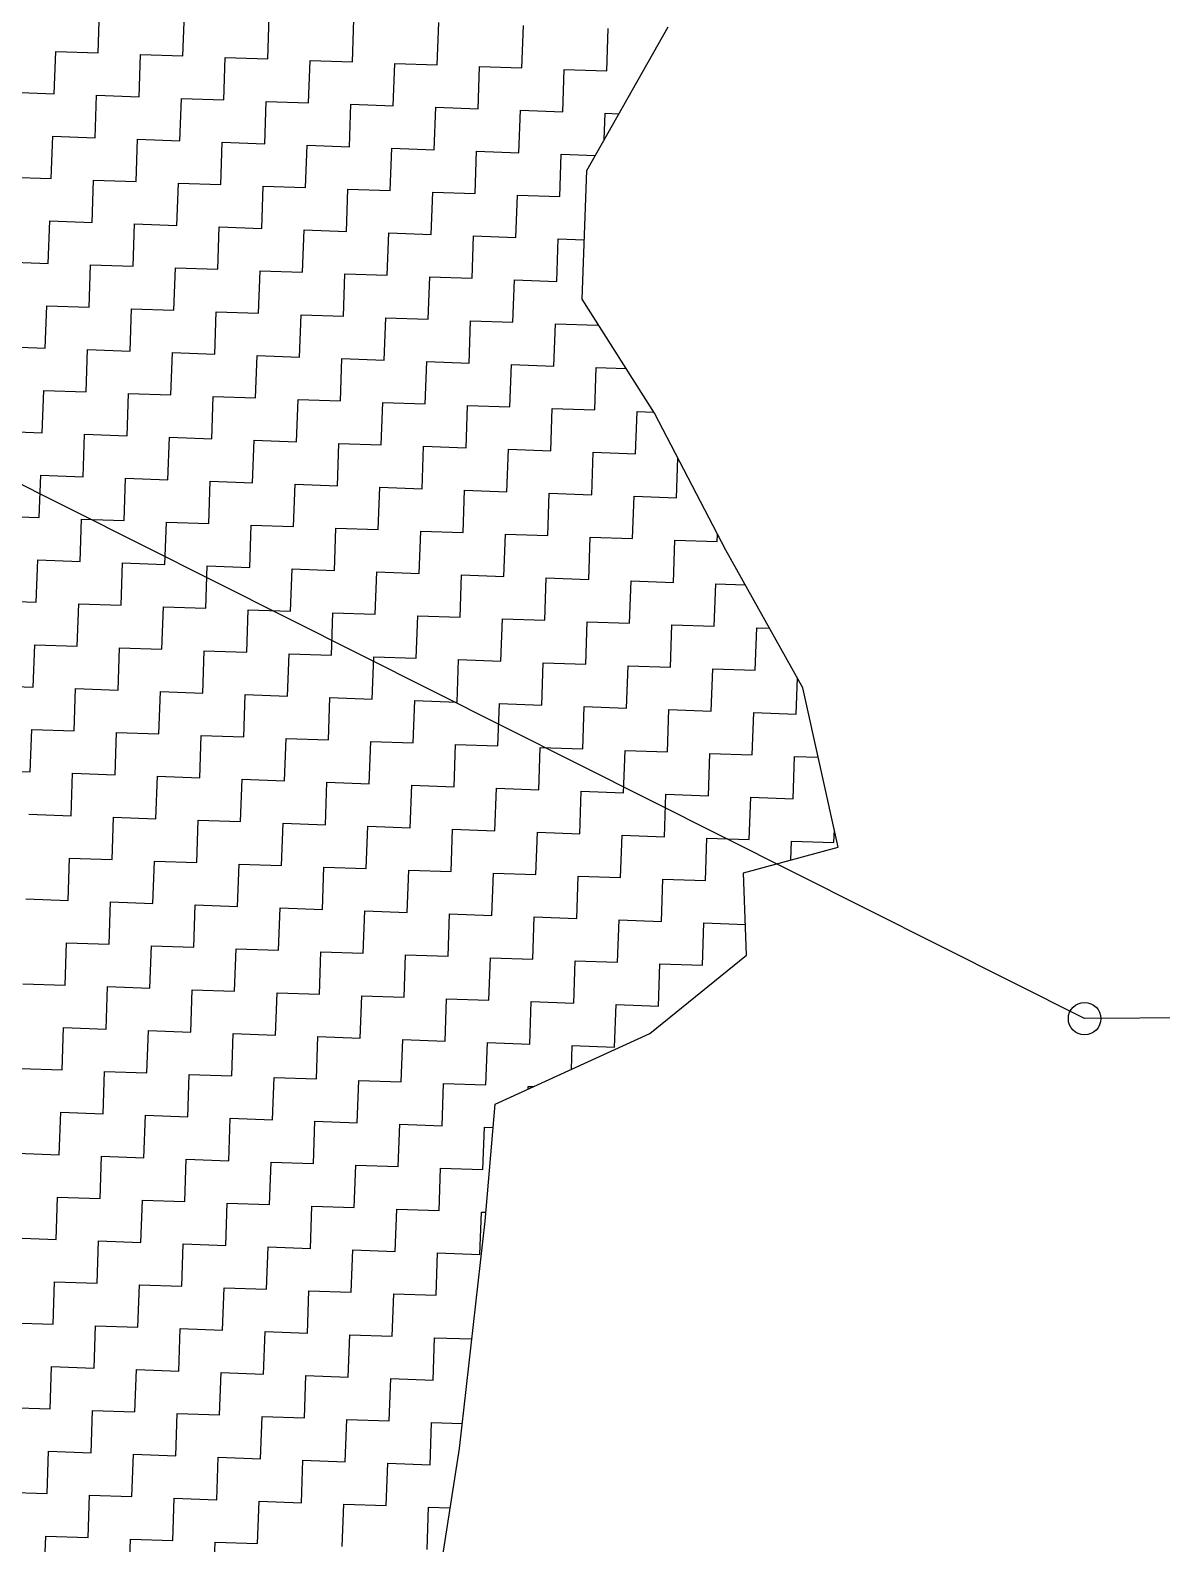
# Model space of a CAD drawing. Header units: metres. Extents: x 287345 to 291891, y 1993918 to 1999987.
# Drawn here: x 287614.4 to 287882.8, y 1997627.4 to 1997986.5 of the extents above; entities that cross this region are included whole.
import ezdxf

# ---------------------------------------------------------------- set-up
doc = ezdxf.new("R2010")
doc.units = ezdxf.units.M
doc.header["$MEASUREMENT"] = 0
doc.layers.add('POLY_HATCH', color=12, linetype='Continuous')
doc.layers.add('POLY_PARCEL', color=6, linetype='Continuous')

msp = doc.modelspace()

# ---------------------------------------------------------------- linework, layer by layer
msp.add_circle((287864.53, 1997752), 3.85)
at = {"layer": 'POLY_HATCH', "linetype": 'Continuous'}
for p, q in [((287630.5, 1997981.14), (287630.86, 1997991.19)), ((287650.61, 1997980.43), (287650.97, 1997990.48)), ((287670.72, 1997979.72), (287671.07, 1997989.77)), ((287690.83, 1997979.01), (287691.18, 1997989.06)), ((287710.94, 1997978.29), (287711.29, 1997988.35)), ((287731.05, 1997977.58), (287731.4, 1997987.64)), ((287751.15, 1997976.87), (287751.51, 1997986.93)), ((287620.09, 1997971.44), (287620.45, 1997981.5)), ((287620.45, 1997981.5), (287630.5, 1997981.14)), ((287640.2, 1997970.73), (287640.55, 1997980.78)), ((287640.55, 1997980.78), (287650.61, 1997980.43)), ((287660.31, 1997970.02), (287660.66, 1997980.07)), ((287660.66, 1997980.07), (287670.72, 1997979.72)), ((287680.42, 1997969.31), (287680.77, 1997979.36)), ((287680.77, 1997979.36), (287690.83, 1997979.01)), ((287700.53, 1997968.6), (287700.88, 1997978.65)), ((287700.88, 1997978.65), (287710.94, 1997978.29)), ((287720.64, 1997967.88), (287720.99, 1997977.94)), ((287720.99, 1997977.94), (287731.05, 1997977.58)), ((287740.74, 1997967.17), (287741.1, 1997977.23)), ((287741.1, 1997977.23), (287751.15, 1997976.87)), ((287610.04, 1997971.8), (287620.09, 1997971.44)), ((287629.79, 1997961.03), (287630.14, 1997971.09)), ((287630.14, 1997971.09), (287640.2, 1997970.73)), ((287649.9, 1997960.32), (287650.25, 1997970.37)), ((287650.25, 1997970.37), (287660.31, 1997970.02)), ((287670.01, 1997959.61), (287670.36, 1997969.66)), ((287670.36, 1997969.66), (287680.42, 1997969.31)), ((287690.12, 1997958.9), (287690.47, 1997968.95)), ((287690.47, 1997968.95), (287700.53, 1997968.6)), ((287710.22, 1997958.18), (287710.58, 1997968.24)), ((287710.58, 1997968.24), (287720.64, 1997967.88)), ((287730.33, 1997957.47), (287730.69, 1997967.53)), ((287730.69, 1997967.53), (287740.74, 1997967.17)), ((287750.58, 1997960.58), (287750.8, 1997966.82)), ((287750.8, 1997966.82), (287754.04, 1997966.7)), ((287619.38, 1997951.33), (287619.73, 1997961.39)), ((287619.73, 1997961.39), (287629.79, 1997961.03)), ((287639.49, 1997950.62), (287639.84, 1997960.68)), ((287639.84, 1997960.68), (287649.9, 1997960.32)), ((287659.6, 1997949.91), (287659.95, 1997959.96)), ((287659.95, 1997959.96), (287670.01, 1997959.61)), ((287679.71, 1997949.2), (287680.06, 1997959.25)), ((287680.06, 1997959.25), (287690.12, 1997958.9)), ((287699.81, 1997948.49), (287700.17, 1997958.54)), ((287700.17, 1997958.54), (287710.22, 1997958.18)), ((287719.92, 1997947.77), (287720.28, 1997957.83)), ((287720.28, 1997957.83), (287730.33, 1997957.47)), ((287740.03, 1997947.06), (287740.39, 1997957.12)), ((287740.39, 1997957.12), (287748.46, 1997956.83)), ((287609.32, 1997951.69), (287619.38, 1997951.33)), ((287629.08, 1997940.92), (287629.43, 1997950.98)), ((287629.43, 1997950.98), (287639.49, 1997950.62)), ((287649.19, 1997940.21), (287649.54, 1997950.27)), ((287649.54, 1997950.27), (287659.6, 1997949.91)), ((287669.3, 1997939.5), (287669.65, 1997949.55)), ((287669.65, 1997949.55), (287679.71, 1997949.2)), ((287689.4, 1997938.79), (287689.76, 1997948.84)), ((287689.76, 1997948.84), (287699.81, 1997948.49)), ((287709.51, 1997938.08), (287709.87, 1997948.13)), ((287709.87, 1997948.13), (287719.92, 1997947.77)), ((287729.62, 1997937.36), (287729.98, 1997947.42)), ((287729.98, 1997947.42), (287740.03, 1997947.06)), ((287618.67, 1997931.22), (287619.02, 1997941.28)), ((287619.02, 1997941.28), (287629.08, 1997940.92)), ((287638.78, 1997930.51), (287639.13, 1997940.57)), ((287639.13, 1997940.57), (287649.19, 1997940.21)), ((287658.89, 1997929.8), (287659.24, 1997939.85)), ((287659.24, 1997939.85), (287669.3, 1997939.5)), ((287678.99, 1997929.09), (287679.35, 1997939.14)), ((287679.35, 1997939.14), (287689.4, 1997938.79)), ((287699.1, 1997928.38), (287699.46, 1997938.43)), ((287699.46, 1997938.43), (287709.51, 1997938.08)), ((287719.21, 1997927.67), (287719.57, 1997937.72)), ((287719.57, 1997937.72), (287729.62, 1997937.36)), ((287739.32, 1997926.95), (287739.68, 1997937.01)), ((287739.68, 1997937.01), (287745.84, 1997936.79)), ((287608.61, 1997931.58), (287618.67, 1997931.22)), ((287628.37, 1997920.81), (287628.72, 1997930.87)), ((287628.72, 1997930.87), (287638.78, 1997930.51)), ((287648.47, 1997920.1), (287648.83, 1997930.16)), ((287648.83, 1997930.16), (287658.89, 1997929.8)), ((287668.58, 1997919.39), (287668.94, 1997929.44)), ((287668.94, 1997929.44), (287678.99, 1997929.09)), ((287688.69, 1997918.68), (287689.05, 1997928.73)), ((287689.05, 1997928.73), (287699.1, 1997928.38)), ((287708.8, 1997917.97), (287709.16, 1997928.02)), ((287709.16, 1997928.02), (287719.21, 1997927.67)), ((287728.91, 1997917.26), (287729.27, 1997927.31)), ((287729.27, 1997927.31), (287739.32, 1997926.95)), ((287617.96, 1997911.11), (287618.31, 1997921.17)), ((287618.31, 1997921.17), (287628.37, 1997920.81)), ((287638.06, 1997910.4), (287638.42, 1997920.46)), ((287638.42, 1997920.46), (287648.47, 1997920.1)), ((287658.17, 1997909.69), (287658.53, 1997919.75)), ((287658.53, 1997919.75), (287668.58, 1997919.39)), ((287678.28, 1997908.98), (287678.64, 1997919.03)), ((287678.64, 1997919.03), (287688.69, 1997918.68)), ((287698.39, 1997908.27), (287698.75, 1997918.32)), ((287698.75, 1997918.32), (287708.8, 1997917.97)), ((287718.5, 1997907.56), (287718.86, 1997917.61)), ((287718.86, 1997917.61), (287728.91, 1997917.26)), ((287738.61, 1997906.85), (287738.97, 1997916.9)), ((287738.97, 1997916.9), (287749.02, 1997916.54)), ((287749.02, 1997916.54), (287749.03, 1997916.89)), ((287607.9, 1997911.47), (287617.96, 1997911.11)), ((287627.65, 1997900.7), (287628.01, 1997910.76)), ((287628.01, 1997910.76), (287638.06, 1997910.4)), ((287647.76, 1997899.99), (287648.12, 1997910.05)), ((287648.12, 1997910.05), (287658.17, 1997909.69)), ((287667.87, 1997899.28), (287668.23, 1997909.34)), ((287668.23, 1997909.34), (287678.28, 1997908.98)), ((287687.98, 1997898.57), (287688.34, 1997908.62)), ((287688.34, 1997908.62), (287698.39, 1997908.27)), ((287708.09, 1997897.86), (287708.45, 1997907.91)), ((287708.45, 1997907.91), (287718.5, 1997907.56)), ((287728.2, 1997897.15), (287728.55, 1997907.2)), ((287728.55, 1997907.2), (287738.61, 1997906.85)), ((287748.31, 1997896.43), (287748.66, 1997906.49)), ((287748.66, 1997906.49), (287755.78, 1997906.24)), ((287617.24, 1997891.01), (287617.6, 1997901.06)), ((287617.6, 1997901.06), (287627.65, 1997900.7)), ((287637.35, 1997890.29), (287637.71, 1997900.35)), ((287637.71, 1997900.35), (287647.76, 1997899.99)), ((287657.46, 1997889.58), (287657.82, 1997899.64)), ((287657.82, 1997899.64), (287667.87, 1997899.28)), ((287677.57, 1997888.87), (287677.93, 1997898.93)), ((287677.93, 1997898.93), (287687.98, 1997898.57)), ((287697.68, 1997888.16), (287698.04, 1997898.21)), ((287698.04, 1997898.21), (287708.09, 1997897.86)), ((287717.79, 1997887.45), (287718.14, 1997897.5)), ((287718.14, 1997897.5), (287728.2, 1997897.15)), ((287737.9, 1997886.74), (287738.25, 1997896.79)), ((287738.25, 1997896.79), (287748.31, 1997896.43)), ((287758.01, 1997886.02), (287758.36, 1997896.08)), ((287758.36, 1997896.08), (287762.31, 1997895.94)), ((287607.19, 1997891.36), (287617.24, 1997891.01)), ((287626.94, 1997880.6), (287627.3, 1997890.65)), ((287627.3, 1997890.65), (287637.35, 1997890.29)), ((287647.05, 1997879.88), (287647.41, 1997889.94)), ((287647.41, 1997889.94), (287657.46, 1997889.58)), ((287667.16, 1997879.17), (287667.52, 1997889.23)), ((287667.52, 1997889.23), (287677.57, 1997888.87)), ((287687.27, 1997878.46), (287687.63, 1997888.51)), ((287687.63, 1997888.51), (287697.68, 1997888.16)), ((287707.38, 1997877.75), (287707.73, 1997887.8)), ((287707.73, 1997887.8), (287717.79, 1997887.45)), ((287727.49, 1997877.04), (287727.84, 1997887.09)), ((287727.84, 1997887.09), (287737.9, 1997886.74)), ((287747.6, 1997876.33), (287747.95, 1997886.38)), ((287747.95, 1997886.38), (287758.01, 1997886.02)), ((287767.71, 1997875.61), (287768.04, 1997884.98)), ((287616.53, 1997870.9), (287616.89, 1997880.95)), ((287616.89, 1997880.95), (287626.94, 1997880.6)), ((287636.64, 1997870.18), (287637, 1997880.24)), ((287637, 1997880.24), (287647.05, 1997879.88)), ((287656.75, 1997869.47), (287657.11, 1997879.53)), ((287657.11, 1997879.53), (287667.16, 1997879.17)), ((287676.86, 1997868.76), (287677.22, 1997878.82)), ((287677.22, 1997878.82), (287687.27, 1997878.46)), ((287696.97, 1997868.05), (287697.32, 1997878.1)), ((287697.32, 1997878.1), (287707.38, 1997877.75)), ((287717.08, 1997867.34), (287717.43, 1997877.39)), ((287717.43, 1997877.39), (287727.49, 1997877.04)), ((287737.19, 1997866.63), (287737.54, 1997876.68)), ((287737.54, 1997876.68), (287747.6, 1997876.33)), ((287757.3, 1997865.92), (287757.65, 1997875.97)), ((287757.65, 1997875.97), (287767.71, 1997875.61)), ((287606.48, 1997871.25), (287616.53, 1997870.9)), ((287626.23, 1997860.49), (287626.59, 1997870.54)), ((287626.59, 1997870.54), (287636.64, 1997870.18)), ((287646.34, 1997859.77), (287646.7, 1997869.83)), ((287646.7, 1997869.83), (287656.75, 1997869.47)), ((287666.45, 1997859.06), (287666.8, 1997869.12)), ((287666.8, 1997869.12), (287676.86, 1997868.76)), ((287686.56, 1997858.35), (287686.91, 1997868.41)), ((287686.91, 1997868.41), (287696.97, 1997868.05)), ((287706.67, 1997857.64), (287707.02, 1997867.69)), ((287707.02, 1997867.69), (287717.08, 1997867.34)), ((287726.78, 1997856.93), (287727.13, 1997866.98)), ((287727.13, 1997866.98), (287737.19, 1997866.63)), ((287777.4, 1997865.2), (287777.46, 1997866.84)), ((287746.88, 1997856.22), (287747.24, 1997866.27)), ((287747.24, 1997866.27), (287757.3, 1997865.92)), ((287766.99, 1997855.51), (287767.35, 1997865.56)), ((287767.35, 1997865.56), (287777.4, 1997865.2)), ((287615.82, 1997850.79), (287616.18, 1997860.84)), ((287616.18, 1997860.84), (287626.23, 1997860.49)), ((287635.93, 1997850.08), (287636.29, 1997860.13)), ((287636.29, 1997860.13), (287646.34, 1997859.77)), ((287656.04, 1997849.36), (287656.39, 1997859.42)), ((287656.39, 1997859.42), (287666.45, 1997859.06)), ((287676.15, 1997848.65), (287676.5, 1997858.71)), ((287676.5, 1997858.71), (287686.56, 1997858.35)), ((287696.26, 1997847.94), (287696.61, 1997858)), ((287696.61, 1997858), (287706.67, 1997857.64)), ((287716.37, 1997847.23), (287716.72, 1997857.28)), ((287716.72, 1997857.28), (287726.78, 1997856.93)), ((287736.47, 1997846.52), (287736.83, 1997856.57)), ((287736.83, 1997856.57), (287746.88, 1997856.22)), ((287756.58, 1997845.81), (287756.94, 1997855.86)), ((287756.94, 1997855.86), (287766.99, 1997855.51)), ((287776.69, 1997845.09), (287777.05, 1997855.15)), ((287777.05, 1997855.15), (287784.01, 1997854.9)), ((287605.77, 1997851.14), (287615.82, 1997850.79)), ((287625.52, 1997840.38), (287625.88, 1997850.43)), ((287625.88, 1997850.43), (287635.93, 1997850.08)), ((287645.63, 1997839.67), (287645.98, 1997849.72)), ((287645.98, 1997849.72), (287656.04, 1997849.36)), ((287665.74, 1997838.95), (287666.09, 1997849.01)), ((287666.09, 1997849.01), (287676.15, 1997848.65)), ((287685.85, 1997838.24), (287686.2, 1997848.3)), ((287686.2, 1997848.3), (287696.26, 1997847.94)), ((287705.96, 1997837.53), (287706.31, 1997847.59)), ((287706.31, 1997847.59), (287716.37, 1997847.23)), ((287726.06, 1997836.82), (287726.42, 1997846.87)), ((287726.42, 1997846.87), (287736.47, 1997846.52)), ((287746.17, 1997836.11), (287746.53, 1997846.16)), ((287746.53, 1997846.16), (287756.58, 1997845.81)), ((287766.28, 1997835.4), (287766.64, 1997845.45)), ((287766.64, 1997845.45), (287776.69, 1997845.09)), ((287786.39, 1997834.68), (287786.75, 1997844.74)), ((287786.75, 1997844.74), (287789.78, 1997844.63)), ((287615.11, 1997830.68), (287615.46, 1997840.73)), ((287615.46, 1997840.73), (287625.52, 1997840.38)), ((287635.22, 1997829.97), (287635.57, 1997840.02)), ((287635.57, 1997840.02), (287645.63, 1997839.67)), ((287655.33, 1997829.26), (287655.68, 1997839.31)), ((287655.68, 1997839.31), (287665.74, 1997838.95)), ((287675.44, 1997828.54), (287675.79, 1997838.6)), ((287675.79, 1997838.6), (287685.85, 1997838.24)), ((287695.55, 1997827.83), (287695.9, 1997837.89)), ((287695.9, 1997837.89), (287705.96, 1997837.53)), ((287715.65, 1997827.12), (287716.01, 1997837.18)), ((287716.01, 1997837.18), (287726.06, 1997836.82)), ((287735.76, 1997826.41), (287736.12, 1997836.46)), ((287736.12, 1997836.46), (287746.17, 1997836.11)), ((287755.87, 1997825.7), (287756.23, 1997835.75)), ((287756.23, 1997835.75), (287766.28, 1997835.4)), ((287775.98, 1997824.99), (287776.34, 1997835.04)), ((287776.34, 1997835.04), (287786.39, 1997834.68)), ((287605.05, 1997831.03), (287615.11, 1997830.68)), ((287796.09, 1997824.27), (287796.39, 1997832.85)), ((287624.81, 1997820.27), (287625.16, 1997830.32)), ((287625.16, 1997830.32), (287635.22, 1997829.97)), ((287644.92, 1997819.56), (287645.27, 1997829.61)), ((287645.27, 1997829.61), (287655.33, 1997829.26)), ((287665.03, 1997818.85), (287665.38, 1997828.9)), ((287665.38, 1997828.9), (287675.44, 1997828.54)), ((287685.13, 1997818.13), (287685.49, 1997828.19)), ((287685.49, 1997828.19), (287695.55, 1997827.83)), ((287705.24, 1997817.42), (287705.6, 1997827.48)), ((287705.6, 1997827.48), (287715.65, 1997827.12)), ((287725.35, 1997816.71), (287725.71, 1997826.76)), ((287725.71, 1997826.76), (287735.76, 1997826.41)), ((287745.46, 1997816), (287745.82, 1997826.05)), ((287745.82, 1997826.05), (287755.87, 1997825.7)), ((287765.57, 1997815.29), (287765.93, 1997825.34)), ((287765.93, 1997825.34), (287775.98, 1997824.99)), ((287785.68, 1997814.58), (287786.04, 1997824.63)), ((287786.04, 1997824.63), (287796.09, 1997824.27)), ((287614.4, 1997810.57), (287614.75, 1997820.62)), ((287614.75, 1997820.62), (287624.81, 1997820.27)), ((287634.51, 1997809.86), (287634.86, 1997819.91)), ((287634.86, 1997819.91), (287644.92, 1997819.56)), ((287654.62, 1997809.15), (287654.97, 1997819.2)), ((287654.97, 1997819.2), (287665.03, 1997818.85)), ((287674.72, 1997808.43), (287675.08, 1997818.49)), ((287675.08, 1997818.49), (287685.13, 1997818.13)), ((287694.83, 1997807.72), (287695.19, 1997817.78)), ((287695.19, 1997817.78), (287705.24, 1997817.42)), ((287714.94, 1997807.01), (287715.3, 1997817.07)), ((287715.3, 1997817.07), (287725.35, 1997816.71)), ((287735.05, 1997806.3), (287735.41, 1997816.35)), ((287735.41, 1997816.35), (287745.46, 1997816)), ((287755.16, 1997805.59), (287755.52, 1997815.64)), ((287755.52, 1997815.64), (287765.57, 1997815.29)), ((287775.27, 1997804.88), (287775.63, 1997814.93)), ((287775.63, 1997814.93), (287785.68, 1997814.58)), ((287795.38, 1997804.17), (287795.73, 1997814.22)), ((287795.73, 1997814.22), (287801.36, 1997814.02)), ((287604.34, 1997810.93), (287614.4, 1997810.57)), ((287624.1, 1997800.16), (287624.45, 1997810.21)), ((287624.45, 1997810.21), (287634.51, 1997809.86)), ((287644.21, 1997799.45), (287644.56, 1997809.5)), ((287644.56, 1997809.5), (287654.62, 1997809.15)), ((287664.31, 1997798.74), (287664.67, 1997808.79)), ((287664.67, 1997808.79), (287674.72, 1997808.43)), ((287684.42, 1997798.02), (287684.78, 1997808.08)), ((287684.78, 1997808.08), (287694.83, 1997807.72)), ((287704.53, 1997797.31), (287704.89, 1997807.37)), ((287704.89, 1997807.37), (287714.94, 1997807.01)), ((287724.64, 1997796.6), (287725, 1997806.66)), ((287725, 1997806.66), (287735.05, 1997806.3)), ((287744.75, 1997795.89), (287745.11, 1997805.94)), ((287745.11, 1997805.94), (287755.16, 1997805.59)), ((287764.86, 1997795.18), (287765.21, 1997805.23)), ((287765.21, 1997805.23), (287775.27, 1997804.88)), ((287784.97, 1997794.47), (287785.32, 1997804.52)), ((287785.32, 1997804.52), (287795.38, 1997804.17)), ((287614.04, 1997800.52), (287624.1, 1997800.16)), ((287633.8, 1997789.75), (287634.15, 1997799.8)), ((287634.15, 1997799.8), (287644.21, 1997799.45)), ((287653.9, 1997789.04), (287654.26, 1997799.09)), ((287654.26, 1997799.09), (287664.31, 1997798.74)), ((287674.01, 1997788.33), (287674.37, 1997798.38)), ((287674.37, 1997798.38), (287684.42, 1997798.02)), ((287694.12, 1997787.61), (287694.48, 1997797.67)), ((287694.48, 1997797.67), (287704.53, 1997797.31)), ((287714.23, 1997786.9), (287714.59, 1997796.96)), ((287714.59, 1997796.96), (287724.64, 1997796.6)), ((287734.34, 1997786.19), (287734.7, 1997796.25)), ((287734.7, 1997796.25), (287744.75, 1997795.89)), ((287754.45, 1997785.48), (287754.8, 1997795.53)), ((287754.8, 1997795.53), (287764.86, 1997795.18)), ((287774.56, 1997784.77), (287774.91, 1997794.82)), ((287774.91, 1997794.82), (287784.97, 1997794.47)), ((287805.08, 1997793.76), (287805.19, 1997796.8)), ((287794.86, 1997789.64), (287795.02, 1997794.11)), ((287795.02, 1997794.11), (287805.08, 1997793.76)), ((287623.38, 1997780.05), (287623.74, 1997790.1)), ((287623.74, 1997790.1), (287633.8, 1997789.75)), ((287643.49, 1997779.34), (287643.85, 1997789.39)), ((287643.85, 1997789.39), (287653.9, 1997789.04)), ((287663.6, 1997778.63), (287663.96, 1997788.68)), ((287663.96, 1997788.68), (287674.01, 1997788.33)), ((287683.71, 1997777.92), (287684.07, 1997787.97)), ((287684.07, 1997787.97), (287694.12, 1997787.61)), ((287703.82, 1997777.2), (287704.18, 1997787.26)), ((287704.18, 1997787.26), (287714.23, 1997786.9)), ((287723.93, 1997776.49), (287724.29, 1997786.55)), ((287724.29, 1997786.55), (287734.34, 1997786.19)), ((287744.04, 1997775.78), (287744.39, 1997785.84)), ((287744.39, 1997785.84), (287754.45, 1997785.48)), ((287764.15, 1997775.07), (287764.5, 1997785.12)), ((287764.5, 1997785.12), (287774.56, 1997784.77)), ((287613.33, 1997780.41), (287623.38, 1997780.05)), ((287633.08, 1997769.64), (287633.44, 1997779.69)), ((287633.44, 1997779.69), (287643.49, 1997779.34)), ((287653.19, 1997768.93), (287653.55, 1997778.98)), ((287653.55, 1997778.98), (287663.6, 1997778.63)), ((287673.3, 1997768.22), (287673.66, 1997778.27)), ((287673.66, 1997778.27), (287683.71, 1997777.92)), ((287693.41, 1997767.51), (287693.77, 1997777.56)), ((287693.77, 1997777.56), (287703.82, 1997777.2)), ((287713.52, 1997766.79), (287713.88, 1997776.85)), ((287713.88, 1997776.85), (287723.93, 1997776.49)), ((287733.63, 1997766.08), (287733.98, 1997776.14)), ((287733.98, 1997776.14), (287744.04, 1997775.78)), ((287753.74, 1997765.37), (287754.09, 1997775.43)), ((287754.09, 1997775.43), (287764.15, 1997775.07)), ((287773.85, 1997764.66), (287774.2, 1997774.71)), ((287774.2, 1997774.71), (287784.07, 1997774.36)), ((287622.67, 1997759.94), (287623.03, 1997770)), ((287623.03, 1997770), (287633.08, 1997769.64)), ((287642.78, 1997759.23), (287643.14, 1997769.28)), ((287643.14, 1997769.28), (287653.19, 1997768.93)), ((287662.89, 1997758.52), (287663.25, 1997768.57)), ((287663.25, 1997768.57), (287673.3, 1997768.22)), ((287683, 1997757.81), (287683.36, 1997767.86)), ((287683.36, 1997767.86), (287693.41, 1997767.51)), ((287703.11, 1997757.1), (287703.46, 1997767.15)), ((287703.46, 1997767.15), (287713.52, 1997766.79)), ((287723.22, 1997756.38), (287723.57, 1997766.44)), ((287723.57, 1997766.44), (287733.63, 1997766.08)), ((287743.33, 1997755.67), (287743.68, 1997765.73)), ((287743.68, 1997765.73), (287753.74, 1997765.37)), ((287763.44, 1997754.96), (287763.79, 1997765.01)), ((287763.79, 1997765.01), (287773.85, 1997764.66)), ((287612.62, 1997760.3), (287622.67, 1997759.94)), ((287632.37, 1997749.53), (287632.73, 1997759.59)), ((287632.73, 1997759.59), (287642.78, 1997759.23)), ((287652.48, 1997748.82), (287652.84, 1997758.87)), ((287652.84, 1997758.87), (287662.89, 1997758.52)), ((287672.59, 1997748.11), (287672.95, 1997758.16)), ((287672.95, 1997758.16), (287683, 1997757.81)), ((287692.7, 1997747.4), (287693.05, 1997757.45)), ((287693.05, 1997757.45), (287703.11, 1997757.1)), ((287712.81, 1997746.68), (287713.16, 1997756.74)), ((287713.16, 1997756.74), (287723.22, 1997756.38)), ((287732.92, 1997745.97), (287733.27, 1997756.03)), ((287733.27, 1997756.03), (287743.33, 1997755.67)), ((287753.03, 1997745.26), (287753.38, 1997755.32)), ((287753.38, 1997755.32), (287763.44, 1997754.96)), ((287621.96, 1997739.83), (287622.32, 1997749.89)), ((287622.32, 1997749.89), (287632.37, 1997749.53)), ((287642.07, 1997739.12), (287642.43, 1997749.18)), ((287642.43, 1997749.18), (287652.48, 1997748.82)), ((287662.18, 1997738.41), (287662.54, 1997748.46)), ((287662.54, 1997748.46), (287672.59, 1997748.11)), ((287682.29, 1997737.7), (287682.64, 1997747.75)), ((287682.64, 1997747.75), (287692.7, 1997747.4)), ((287702.4, 1997736.99), (287702.75, 1997747.04)), ((287702.75, 1997747.04), (287712.81, 1997746.68)), ((287722.51, 1997736.27), (287722.86, 1997746.33)), ((287722.86, 1997746.33), (287732.92, 1997745.97)), ((287742.77, 1997739.93), (287742.97, 1997745.62)), ((287742.97, 1997745.62), (287753.03, 1997745.26)), ((287611.91, 1997740.19), (287621.96, 1997739.83)), ((287631.66, 1997729.42), (287632.02, 1997739.48)), ((287632.02, 1997739.48), (287642.07, 1997739.12)), ((287651.77, 1997728.71), (287652.13, 1997738.77)), ((287652.13, 1997738.77), (287662.18, 1997738.41)), ((287671.88, 1997728), (287672.23, 1997738.05)), ((287672.23, 1997738.05), (287682.29, 1997737.7)), ((287691.99, 1997727.29), (287692.34, 1997737.34)), ((287692.34, 1997737.34), (287702.4, 1997736.99)), ((287712.1, 1997726.58), (287712.45, 1997736.63)), ((287712.45, 1997736.63), (287722.51, 1997736.27)), ((287732.54, 1997735.26), (287732.56, 1997735.92)), ((287732.56, 1997735.92), (287733.88, 1997735.87)), ((287621.25, 1997719.72), (287621.61, 1997729.78)), ((287621.61, 1997729.78), (287631.66, 1997729.42)), ((287641.36, 1997719.01), (287641.71, 1997729.07)), ((287641.71, 1997729.07), (287651.77, 1997728.71)), ((287661.47, 1997718.3), (287661.82, 1997728.35)), ((287661.82, 1997728.35), (287671.88, 1997728)), ((287681.58, 1997717.59), (287681.93, 1997727.64)), ((287681.93, 1997727.64), (287691.99, 1997727.29)), ((287701.69, 1997716.88), (287702.04, 1997726.93)), ((287702.04, 1997726.93), (287712.1, 1997726.58)), ((287721.79, 1997716.17), (287722.15, 1997726.22)), ((287722.15, 1997726.22), (287724.21, 1997726.15)), ((287611.2, 1997720.08), (287621.25, 1997719.72)), ((287630.95, 1997709.31), (287631.3, 1997719.37)), ((287631.3, 1997719.37), (287641.36, 1997719.01)), ((287651.06, 1997708.6), (287651.41, 1997718.66)), ((287651.41, 1997718.66), (287661.47, 1997718.3)), ((287671.17, 1997707.89), (287671.52, 1997717.94)), ((287671.52, 1997717.94), (287681.58, 1997717.59)), ((287691.28, 1997707.18), (287691.63, 1997717.23)), ((287691.63, 1997717.23), (287701.69, 1997716.88)), ((287711.38, 1997706.47), (287711.74, 1997716.52)), ((287711.74, 1997716.52), (287721.79, 1997716.17)), ((287620.54, 1997699.61), (287620.89, 1997709.67)), ((287620.89, 1997709.67), (287630.95, 1997709.31)), ((287640.65, 1997698.9), (287641, 1997708.96)), ((287641, 1997708.96), (287651.06, 1997708.6)), ((287660.76, 1997698.19), (287661.11, 1997708.25)), ((287661.11, 1997708.25), (287671.17, 1997707.89)), ((287680.87, 1997697.48), (287681.22, 1997707.53)), ((287681.22, 1997707.53), (287691.28, 1997707.18)), ((287700.97, 1997696.77), (287701.33, 1997706.82)), ((287701.33, 1997706.82), (287711.38, 1997706.47)), ((287721.08, 1997696.06), (287721.44, 1997706.11)), ((287721.44, 1997706.11), (287722.49, 1997706.07)), ((287610.48, 1997699.97), (287620.54, 1997699.61)), ((287630.24, 1997689.2), (287630.59, 1997699.26)), ((287630.59, 1997699.26), (287640.65, 1997698.9)), ((287650.35, 1997688.49), (287650.7, 1997698.55)), ((287650.7, 1997698.55), (287660.76, 1997698.19)), ((287670.46, 1997687.78), (287670.81, 1997697.84)), ((287670.81, 1997697.84), (287680.87, 1997697.48)), ((287690.56, 1997687.07), (287690.92, 1997697.12)), ((287690.92, 1997697.12), (287700.97, 1997696.77)), ((287710.67, 1997686.36), (287711.03, 1997696.41)), ((287711.03, 1997696.41), (287721.08, 1997696.06)), ((287619.83, 1997679.51), (287620.18, 1997689.56)), ((287620.18, 1997689.56), (287630.24, 1997689.2)), ((287639.94, 1997678.79), (287640.29, 1997688.85)), ((287640.29, 1997688.85), (287650.35, 1997688.49)), ((287660.04, 1997678.08), (287660.4, 1997688.14)), ((287660.4, 1997688.14), (287670.46, 1997687.78)), ((287680.15, 1997677.37), (287680.51, 1997687.43)), ((287680.51, 1997687.43), (287690.56, 1997687.07)), ((287700.26, 1997676.66), (287700.62, 1997686.71)), ((287700.62, 1997686.71), (287710.67, 1997686.36)), ((287609.77, 1997679.86), (287619.83, 1997679.51)), ((287629.53, 1997669.1), (287629.88, 1997679.15)), ((287629.88, 1997679.15), (287639.94, 1997678.79)), ((287649.63, 1997668.38), (287649.99, 1997678.44)), ((287649.99, 1997678.44), (287660.04, 1997678.08)), ((287669.74, 1997667.67), (287670.1, 1997677.73)), ((287670.1, 1997677.73), (287680.15, 1997677.37)), ((287689.85, 1997666.96), (287690.21, 1997677.01)), ((287690.21, 1997677.01), (287700.26, 1997676.66)), ((287709.96, 1997666.25), (287710.32, 1997676.3)), ((287710.32, 1997676.3), (287719.16, 1997675.99)), ((287619.12, 1997659.4), (287619.47, 1997669.45)), ((287619.47, 1997669.45), (287629.53, 1997669.1)), ((287639.22, 1997658.68), (287639.58, 1997668.74)), ((287639.58, 1997668.74), (287649.63, 1997668.38)), ((287659.33, 1997657.97), (287659.69, 1997668.03)), ((287659.69, 1997668.03), (287669.74, 1997667.67)), ((287679.44, 1997657.26), (287679.8, 1997667.32)), ((287679.8, 1997667.32), (287689.85, 1997666.96)), ((287699.55, 1997656.55), (287699.91, 1997666.6)), ((287699.91, 1997666.6), (287709.96, 1997666.25)), ((287609.06, 1997659.75), (287619.12, 1997659.4)), ((287628.81, 1997648.99), (287629.17, 1997659.04)), ((287629.17, 1997659.04), (287639.22, 1997658.68)), ((287648.92, 1997648.27), (287649.28, 1997658.33)), ((287649.28, 1997658.33), (287659.33, 1997657.97)), ((287669.03, 1997647.56), (287669.39, 1997657.62)), ((287669.39, 1997657.62), (287679.44, 1997657.26)), ((287689.14, 1997646.85), (287689.5, 1997656.91)), ((287689.5, 1997656.91), (287699.55, 1997656.55)), ((287709.25, 1997646.14), (287709.61, 1997656.19)), ((287709.61, 1997656.19), (287716.9, 1997655.94)), ((287618.4, 1997639.29), (287618.76, 1997649.34)), ((287618.76, 1997649.34), (287628.81, 1997648.99)), ((287638.51, 1997638.58), (287638.87, 1997648.63)), ((287638.87, 1997648.63), (287648.92, 1997648.27)), ((287658.62, 1997637.86), (287658.98, 1997647.92)), ((287658.98, 1997647.92), (287669.03, 1997647.56)), ((287678.73, 1997637.15), (287679.09, 1997647.21)), ((287679.09, 1997647.21), (287689.14, 1997646.85)), ((287698.84, 1997636.44), (287699.2, 1997646.5)), ((287699.2, 1997646.5), (287709.25, 1997646.14)), ((287608.35, 1997639.64), (287618.4, 1997639.29)), ((287628.1, 1997628.88), (287628.46, 1997638.93)), ((287628.46, 1997638.93), (287638.51, 1997638.58)), ((287648.21, 1997628.17), (287648.57, 1997638.22)), ((287648.57, 1997638.22), (287658.62, 1997637.86)), ((287668.32, 1997627.45), (287668.68, 1997637.51)), ((287668.68, 1997637.51), (287678.73, 1997637.15)), ((287688.43, 1997626.74), (287688.79, 1997636.8)), ((287688.79, 1997636.8), (287698.84, 1997636.44)), ((287708.54, 1997626.03), (287708.89, 1997636.09)), ((287708.89, 1997636.09), (287714.03, 1997635.9)), ((287617.69, 1997619.18), (287618.05, 1997629.23)), ((287618.05, 1997629.23), (287628.1, 1997628.88)), ((287637.8, 1997618.47), (287638.16, 1997628.52)), ((287638.16, 1997628.52), (287648.21, 1997628.17)), ((287657.91, 1997617.76), (287658.27, 1997627.81)), ((287658.27, 1997627.81), (287668.32, 1997627.45))]:
    msp.add_line(p, q, dxfattribs=at)
at = {"layer": 'POLY_HATCH'}
for p, q in [((287746.42, 1997953.24), (287765.7, 1997987.3)), ((287745.34, 1997922.71), (287746.42, 1997953.24)), ((287762.46, 1997895.7), (287745.34, 1997922.71)), ((287779.39, 1997863.14), (287762.46, 1997895.7)), ((287797.7, 1997830.53), (287779.39, 1997863.14)), ((287806.09, 1997792.72), (287797.7, 1997830.53)), ((287783.63, 1997786.56), (287806.09, 1997792.72)), ((287784.33, 1997767.08), (287783.63, 1997786.56)), ((287761.42, 1997748.44), (287784.33, 1997767.08)), ((287724.68, 1997731.67), (287761.42, 1997748.44)), ((287722.31, 1997703.97), (287724.68, 1997731.67)), ((287716.23, 1997649.99), (287722.31, 1997703.97)), ((287710.83, 1997615.44), (287716.23, 1997649.99))]:
    msp.add_line(p, q, dxfattribs=at)
at = {"layer": 'POLY_PARCEL'}
for p, q in [((287864.53, 1997752), (287535.66, 1997917.21)), ((288078.88, 1997753.55), (287864.53, 1997752))]:
    msp.add_line(p, q, dxfattribs=at)

doc.saveas('drawing.dxf')
